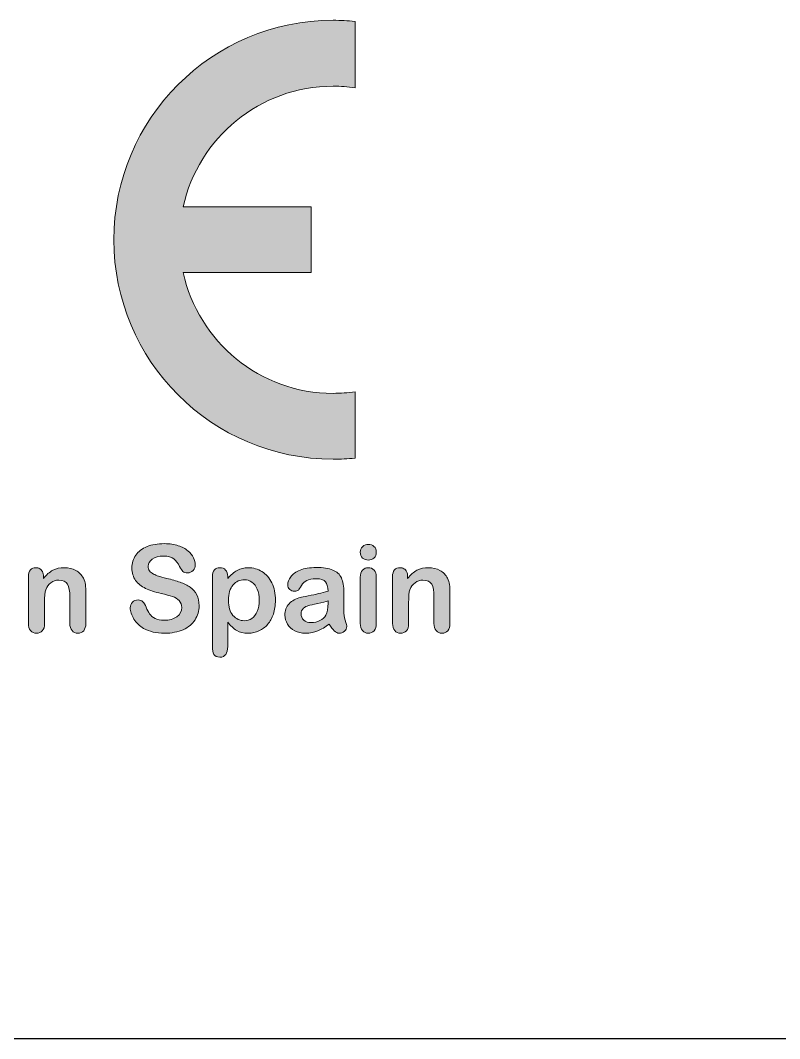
# Model space of a CAD drawing. Header units: millimetres. Extents: x -559267 to 14075, y 0 to 209897.
# Drawn here: x 915.893 to 919.246, y 77.006 to 81.5 of the extents above; entities that cross this region are included whole.
import ezdxf
from ezdxf.enums import TextEntityAlignment as Align

# ---------------------------------------------------------------- set-up
doc = ezdxf.new("R2010")
doc.units = ezdxf.units.MM
doc.layers.add('Enclosure', color=7, linetype='Continuous')
doc.layers.add('Serigraph', color=7, linetype='Continuous')
doc.layers.add('Таблицы', color=7, linetype='Continuous', lineweight=13)
doc.styles.get("Standard").update_dxf_attribs({"font": 'arial.ttf'})
doc.styles.add('Unecom', font='GOST2304A_0.ttf', dxfattribs={"height": 2.5})

# ---------------------------------------------------------------- blocks, each defined once
blk = doc.blocks.new('Dali Draiver1')
at = {"layer": 'Serigraph'}
h = blk.add_hatch(color=256, dxfattribs=at)
h.dxf.hatch_style = 2
edge = h.paths.add_edge_path()
edge.add_spline(control_points=[(0.238, 11.343), (0.331, 11.343), (0.415, 11.337), (0.5, 11.324), (0.5, 11.324), (0.5, 12.115), (0.5, 12.115), (0.414, 12.123), (0.331, 12.128), (0.238, 12.128), (-1.203, 12.128), (-2.374, 10.957), (-2.374, 9.514), (-2.374, 8.072), (-1.203, 6.901), (0.238, 6.901), (0.331, 6.901), (0.414, 6.905), (0.5, 6.914), (0.5, 6.914), (0.5, 7.704), (0.5, 7.704), (0.415, 7.692), (0.331, 7.685), (0.238, 7.685), (-0.636, 7.685), (-1.367, 8.301), (-1.547, 9.123), (-1.547, 9.123), (-0.022, 9.123), (-0.022, 9.123), (-0.022, 9.123), (-0.022, 9.907), (-0.022, 9.907), (-0.022, 9.907), (-1.547, 9.907), (-1.547, 9.907), (-1.367, 10.727), (-0.636, 11.343), (0.238, 11.343)], knot_values=[0, 0, 0, 0, 1, 1, 1, 2, 2, 2, 3, 3, 3, 4, 4, 4, 5, 5, 5, 6, 6, 6, 7, 7, 7, 8, 8, 8, 9, 9, 9, 10, 10, 10, 11, 11, 11, 12, 12, 12, 13, 13, 13, 13], degree=3, periodic=0)
h = blk.add_hatch(color=256, dxfattribs=at)
h.dxf.hatch_style = 2
edge = h.paths.add_edge_path()
edge.add_spline(control_points=[(-1.358, 5.155), (-1.358, 5.093), (-1.374, 5.037), (-1.406, 4.987), (-1.439, 4.938), (-1.486, 4.899), (-1.548, 4.87), (-1.609, 4.843), (-1.683, 4.828), (-1.768, 4.828), (-1.869, 4.828), (-1.953, 4.848), (-2.02, 4.886), (-2.066, 4.914), (-2.105, 4.951), (-2.134, 4.997), (-2.163, 5.043), (-2.178, 5.088), (-2.178, 5.132), (-2.178, 5.157), (-2.169, 5.179), (-2.152, 5.197), (-2.134, 5.215), (-2.112, 5.224), (-2.084, 5.224), (-2.062, 5.224), (-2.044, 5.217), (-2.028, 5.203), (-2.013, 5.188), (-2, 5.168), (-1.989, 5.14), (-1.976, 5.107), (-1.962, 5.08), (-1.947, 5.058), (-1.931, 5.036), (-1.91, 5.018), (-1.883, 5.003), (-1.855, 4.989), (-1.818, 4.982), (-1.773, 4.982), (-1.712, 4.982), (-1.661, 4.996), (-1.622, 5.025), (-1.584, 5.054), (-1.565, 5.09), (-1.565, 5.133), (-1.565, 5.167), (-1.575, 5.195), (-1.596, 5.216), (-1.617, 5.238), (-1.643, 5.254), (-1.676, 5.265), (-1.71, 5.277), (-1.754, 5.288), (-1.809, 5.301), (-1.884, 5.319), (-1.946, 5.339), (-1.996, 5.362), (-2.045, 5.385), (-2.085, 5.417), (-2.114, 5.457), (-2.144, 5.497), (-2.158, 5.547), (-2.158, 5.606), (-2.158, 5.663), (-2.143, 5.713), (-2.112, 5.758), (-2.081, 5.802), (-2.036, 5.836), (-1.977, 5.86), (-1.919, 5.883), (-1.85, 5.895), (-1.771, 5.895), (-1.707, 5.895), (-1.652, 5.887), (-1.606, 5.871), (-1.56, 5.856), (-1.522, 5.835), (-1.491, 5.809), (-1.461, 5.783), (-1.438, 5.755), (-1.424, 5.727), (-1.411, 5.698), (-1.403, 5.67), (-1.403, 5.643), (-1.403, 5.618), (-1.412, 5.596), (-1.43, 5.576), (-1.447, 5.556), (-1.469, 5.546), (-1.496, 5.546), (-1.519, 5.546), (-1.538, 5.552), (-1.55, 5.564), (-1.562, 5.576), (-1.576, 5.595), (-1.59, 5.622), (-1.609, 5.661), (-1.632, 5.692), (-1.658, 5.714), (-1.684, 5.735), (-1.726, 5.747), (-1.785, 5.747), (-1.838, 5.747), (-1.882, 5.734), (-1.915, 5.711), (-1.948, 5.687), (-1.965, 5.659), (-1.965, 5.626), (-1.965, 5.605), (-1.959, 5.587), (-1.948, 5.572), (-1.937, 5.557), (-1.921, 5.544), (-1.901, 5.533), (-1.882, 5.523), (-1.862, 5.514), (-1.842, 5.508), (-1.822, 5.502), (-1.788, 5.493), (-1.742, 5.481), (-1.684, 5.467), (-1.631, 5.453), (-1.584, 5.436), (-1.537, 5.42), (-1.497, 5.4), (-1.464, 5.377), (-1.431, 5.353), (-1.405, 5.323), (-1.386, 5.287), (-1.367, 5.251), (-1.358, 5.208), (-1.358, 5.155)], knot_values=[0, 0, 0, 0, 1, 1, 1, 2, 2, 2, 3, 3, 3, 4, 4, 4, 5, 5, 5, 6, 6, 6, 7, 7, 7, 8, 8, 8, 9, 9, 9, 10, 10, 10, 11, 11, 11, 12, 12, 12, 13, 13, 13, 14, 14, 14, 15, 15, 15, 16, 16, 16, 17, 17, 17, 18, 18, 18, 19, 19, 19, 20, 20, 20, 21, 21, 21, 22, 22, 22, 23, 23, 23, 24, 24, 24, 25, 25, 25, 26, 26, 26, 27, 27, 27, 28, 28, 28, 29, 29, 29, 30, 30, 30, 31, 31, 31, 32, 32, 32, 33, 33, 33, 34, 34, 34, 35, 35, 35, 36, 36, 36, 37, 37, 37, 38, 38, 38, 39, 39, 39, 40, 40, 40, 41, 41, 41, 42, 42, 42, 43, 43, 43, 44, 44, 44, 44], degree=3, periodic=0)
h = blk.add_hatch(color=256, dxfattribs=at)
h.dxf.hatch_style = 2
edge = h.paths.add_edge_path()
edge.add_spline(control_points=[(0.66, 5.699), (0.633, 5.699), (0.61, 5.707), (0.591, 5.723), (0.572, 5.74), (0.562, 5.763), (0.562, 5.793), (0.562, 5.82), (0.572, 5.843), (0.592, 5.86), (0.611, 5.878), (0.634, 5.886), (0.66, 5.886), (0.684, 5.886), (0.706, 5.878), (0.726, 5.863), (0.745, 5.846), (0.754, 5.823), (0.754, 5.793), (0.754, 5.763), (0.745, 5.74), (0.726, 5.723), (0.708, 5.707), (0.685, 5.699), (0.66, 5.699)], knot_values=[0, 0, 0, 0, 1, 1, 1, 2, 2, 2, 3, 3, 3, 4, 4, 4, 5, 5, 5, 6, 6, 6, 7, 7, 7, 8, 8, 8, 8], degree=3, periodic=0)
edge = h.paths.add_edge_path()
edge.add_spline(control_points=[(0.754, 5.5), (0.754, 5.5), (0.754, 4.945), (0.754, 4.945), (0.754, 4.907), (0.745, 4.878), (0.727, 4.858), (0.709, 4.838), (0.685, 4.828), (0.658, 4.828), (0.629, 4.828), (0.607, 4.838), (0.589, 4.859), (0.571, 4.879), (0.562, 4.908), (0.562, 4.945), (0.562, 4.945), (0.562, 5.495), (0.562, 5.495), (0.562, 5.533), (0.571, 5.561), (0.589, 5.58), (0.607, 5.6), (0.629, 5.609), (0.658, 5.609), (0.685, 5.609), (0.709, 5.6), (0.727, 5.58), (0.745, 5.561), (0.754, 5.534), (0.754, 5.5)], knot_values=[0, 0, 0, 0, 1, 1, 1, 2, 2, 2, 3, 3, 3, 4, 4, 4, 5, 5, 5, 6, 6, 6, 7, 7, 7, 8, 8, 8, 9, 9, 9, 10, 10, 10, 10], degree=3, periodic=0)
h = blk.add_hatch(color=256, dxfattribs=at)
h.dxf.hatch_style = 2
edge = h.paths.add_edge_path()
edge.add_spline(control_points=[(-3.211, 5.503), (-3.211, 5.503), (-3.211, 5.48), (-3.211, 5.48), (-3.178, 5.524), (-3.14, 5.557), (-3.1, 5.578), (-3.06, 5.599), (-3.014, 5.609), (-2.962, 5.609), (-2.912, 5.609), (-2.866, 5.598), (-2.826, 5.576), (-2.786, 5.554), (-2.757, 5.523), (-2.737, 5.483), (-2.724, 5.459), (-2.716, 5.434), (-2.712, 5.407), (-2.709, 5.38), (-2.707, 5.345), (-2.707, 5.302), (-2.707, 5.302), (-2.707, 4.945), (-2.707, 4.945), (-2.707, 4.907), (-2.716, 4.878), (-2.733, 4.858), (-2.751, 4.838), (-2.774, 4.828), (-2.802, 4.828), (-2.83, 4.828), (-2.854, 4.838), (-2.871, 4.859), (-2.889, 4.879), (-2.898, 4.908), (-2.898, 4.945), (-2.898, 4.945), (-2.898, 5.265), (-2.898, 5.265), (-2.898, 5.329), (-2.907, 5.377), (-2.925, 5.411), (-2.942, 5.444), (-2.977, 5.461), (-3.03, 5.461), (-3.064, 5.461), (-3.095, 5.451), (-3.123, 5.43), (-3.151, 5.41), (-3.172, 5.382), (-3.185, 5.346), (-3.194, 5.318), (-3.199, 5.264), (-3.199, 5.186), (-3.199, 5.186), (-3.199, 4.945), (-3.199, 4.945), (-3.199, 4.906), (-3.208, 4.877), (-3.226, 4.858), (-3.244, 4.838), (-3.268, 4.828), (-3.296, 4.828), (-3.324, 4.828), (-3.347, 4.838), (-3.365, 4.859), (-3.383, 4.879), (-3.391, 4.908), (-3.391, 4.945), (-3.391, 4.945), (-3.391, 5.5), (-3.391, 5.5), (-3.391, 5.537), (-3.383, 5.564), (-3.367, 5.582), (-3.351, 5.6), (-3.329, 5.609), (-3.302, 5.609), (-3.285, 5.609), (-3.27, 5.605), (-3.256, 5.597), (-3.243, 5.589), (-3.232, 5.577), (-3.223, 5.562), (-3.215, 5.545), (-3.211, 5.526), (-3.211, 5.503)], knot_values=[0, 0, 0, 0, 1, 1, 1, 2, 2, 2, 3, 3, 3, 4, 4, 4, 5, 5, 5, 6, 6, 6, 7, 7, 7, 8, 8, 8, 9, 9, 9, 10, 10, 10, 11, 11, 11, 12, 12, 12, 13, 13, 13, 14, 14, 14, 15, 15, 15, 16, 16, 16, 17, 17, 17, 18, 18, 18, 19, 19, 19, 20, 20, 20, 21, 21, 21, 22, 22, 22, 23, 23, 23, 24, 24, 24, 25, 25, 25, 26, 26, 26, 27, 27, 27, 28, 28, 28, 29, 29, 29, 29], degree=3, periodic=0)
h = blk.add_hatch(color=256, dxfattribs=at)
h.dxf.hatch_style = 2
edge = h.paths.add_edge_path()
edge.add_spline(control_points=[(-1.017, 5.502), (-1.017, 5.502), (-1.017, 5.478), (-1.017, 5.478), (-0.981, 5.523), (-0.943, 5.556), (-0.904, 5.577), (-0.866, 5.597), (-0.821, 5.608), (-0.772, 5.608), (-0.713, 5.608), (-0.658, 5.593), (-0.609, 5.562), (-0.559, 5.532), (-0.52, 5.487), (-0.491, 5.429), (-0.462, 5.37), (-0.448, 5.3), (-0.448, 5.22), (-0.448, 5.161), (-0.456, 5.107), (-0.473, 5.057), (-0.489, 5.008), (-0.512, 4.967), (-0.541, 4.933), (-0.57, 4.899), (-0.605, 4.874), (-0.644, 4.856), (-0.684, 4.837), (-0.727, 4.828), (-0.772, 4.828), (-0.827, 4.828), (-0.873, 4.839), (-0.91, 4.861), (-0.948, 4.884), (-0.983, 4.916), (-1.017, 4.959), (-1.017, 4.959), (-1.017, 4.67), (-1.017, 4.67), (-1.017, 4.586), (-1.048, 4.543), (-1.109, 4.543), (-1.145, 4.543), (-1.169, 4.555), (-1.181, 4.576), (-1.192, 4.598), (-1.198, 4.63), (-1.198, 4.672), (-1.198, 4.672), (-1.198, 5.5), (-1.198, 5.5), (-1.198, 5.537), (-1.19, 5.564), (-1.175, 5.582), (-1.159, 5.6), (-1.137, 5.609), (-1.109, 5.609), (-1.082, 5.609), (-1.06, 5.6), (-1.043, 5.581), (-1.025, 5.563), (-1.017, 5.536), (-1.017, 5.502)], knot_values=[0, 0, 0, 0, 1, 1, 1, 2, 2, 2, 3, 3, 3, 4, 4, 4, 5, 5, 5, 6, 6, 6, 7, 7, 7, 8, 8, 8, 9, 9, 9, 10, 10, 10, 11, 11, 11, 12, 12, 12, 13, 13, 13, 14, 14, 14, 15, 15, 15, 16, 16, 16, 17, 17, 17, 18, 18, 18, 19, 19, 19, 20, 20, 20, 21, 21, 21, 21], degree=3, periodic=0)
edge = h.paths.add_edge_path()
edge.add_spline(control_points=[(-0.641, 5.222), (-0.641, 5.273), (-0.648, 5.317), (-0.664, 5.353), (-0.679, 5.389), (-0.701, 5.417), (-0.728, 5.436), (-0.756, 5.456), (-0.786, 5.466), (-0.819, 5.466), (-0.872, 5.466), (-0.917, 5.445), (-0.953, 5.403), (-0.99, 5.361), (-1.008, 5.3), (-1.008, 5.219), (-1.008, 5.142), (-0.99, 5.083), (-0.954, 5.041), (-0.918, 4.998), (-0.873, 4.977), (-0.819, 4.977), (-0.787, 4.977), (-0.758, 4.986), (-0.73, 5.004), (-0.703, 5.023), (-0.682, 5.051), (-0.665, 5.088), (-0.649, 5.125), (-0.641, 5.17), (-0.641, 5.222)], knot_values=[0, 0, 0, 0, 1, 1, 1, 2, 2, 2, 3, 3, 3, 4, 4, 4, 5, 5, 5, 6, 6, 6, 7, 7, 7, 8, 8, 8, 9, 9, 9, 10, 10, 10, 10], degree=3, periodic=0)
h = blk.add_hatch(color=256, dxfattribs=at)
h.dxf.hatch_style = 2
edge = h.paths.add_edge_path()
edge.add_spline(control_points=[(0.191, 4.937), (0.145, 4.901), (0.1, 4.874), (0.057, 4.856), (0.013, 4.837), (-0.035, 4.828), (-0.089, 4.828), (-0.139, 4.828), (-0.182, 4.838), (-0.219, 4.858), (-0.256, 4.877), (-0.285, 4.904), (-0.305, 4.937), (-0.325, 4.97), (-0.336, 5.006), (-0.336, 5.045), (-0.336, 5.097), (-0.319, 5.142), (-0.286, 5.179), (-0.252, 5.216), (-0.206, 5.241), (-0.148, 5.254), (-0.136, 5.257), (-0.106, 5.263), (-0.058, 5.273), (-0.009, 5.283), (0.032, 5.292), (0.066, 5.3), (0.101, 5.308), (0.138, 5.318), (0.179, 5.33), (0.176, 5.381), (0.166, 5.418), (0.148, 5.442), (0.13, 5.465), (0.093, 5.477), (0.036, 5.477), (-0.013, 5.477), (-0.049, 5.47), (-0.074, 5.456), (-0.099, 5.443), (-0.12, 5.423), (-0.138, 5.395), (-0.155, 5.368), (-0.168, 5.35), (-0.175, 5.342), (-0.182, 5.333), (-0.198, 5.329), (-0.222, 5.329), (-0.243, 5.329), (-0.262, 5.336), (-0.277, 5.349), (-0.293, 5.363), (-0.301, 5.381), (-0.301, 5.402), (-0.301, 5.436), (-0.289, 5.469), (-0.265, 5.501), (-0.241, 5.533), (-0.204, 5.559), (-0.153, 5.58), (-0.103, 5.6), (-0.04, 5.611), (0.036, 5.611), (0.12, 5.611), (0.187, 5.601), (0.235, 5.581), (0.283, 5.561), (0.318, 5.529), (0.338, 5.486), (0.357, 5.443), (0.367, 5.386), (0.367, 5.315), (0.367, 5.269), (0.367, 5.231), (0.367, 5.2), (0.367, 5.168), (0.366, 5.133), (0.366, 5.095), (0.366, 5.059), (0.372, 5.021), (0.384, 4.982), (0.396, 4.943), (0.402, 4.918), (0.402, 4.907), (0.402, 4.887), (0.393, 4.869), (0.374, 4.853), (0.355, 4.836), (0.334, 4.828), (0.311, 4.828), (0.291, 4.828), (0.272, 4.838), (0.253, 4.856), (0.233, 4.875), (0.213, 4.901), (0.191, 4.937)], knot_values=[0, 0, 0, 0, 1, 1, 1, 2, 2, 2, 3, 3, 3, 4, 4, 4, 5, 5, 5, 6, 6, 6, 7, 7, 7, 8, 8, 8, 9, 9, 9, 10, 10, 10, 11, 11, 11, 12, 12, 12, 13, 13, 13, 14, 14, 14, 15, 15, 15, 16, 16, 16, 17, 17, 17, 18, 18, 18, 19, 19, 19, 20, 20, 20, 21, 21, 21, 22, 22, 22, 23, 23, 23, 24, 24, 24, 25, 25, 25, 26, 26, 26, 27, 27, 27, 28, 28, 28, 29, 29, 29, 30, 30, 30, 31, 31, 31, 32, 32, 32, 32], degree=3, periodic=0)
edge = h.paths.add_edge_path()
edge.add_spline(control_points=[(0.179, 5.215), (0.15, 5.204), (0.11, 5.193), (0.056, 5.182), (0.002, 5.17), (-0.035, 5.162), (-0.056, 5.157), (-0.076, 5.151), (-0.096, 5.141), (-0.114, 5.125), (-0.133, 5.109), (-0.143, 5.087), (-0.143, 5.059), (-0.143, 5.03), (-0.132, 5.005), (-0.11, 4.985), (-0.088, 4.964), (-0.059, 4.954), (-0.023, 4.954), (0.015, 4.954), (0.05, 4.963), (0.082, 4.979), (0.114, 4.996), (0.138, 5.018), (0.153, 5.044), (0.17, 5.073), (0.179, 5.121), (0.179, 5.187), (0.179, 5.187), (0.179, 5.215), (0.179, 5.215)], knot_values=[0, 0, 0, 0, 1, 1, 1, 2, 2, 2, 3, 3, 3, 4, 4, 4, 5, 5, 5, 6, 6, 6, 7, 7, 7, 8, 8, 8, 9, 9, 9, 10, 10, 10, 10], degree=3, periodic=0)
h = blk.add_hatch(color=256, dxfattribs=at)
h.dxf.hatch_style = 2
edge = h.paths.add_edge_path()
edge.add_spline(control_points=[(1.127, 5.503), (1.127, 5.503), (1.127, 5.48), (1.127, 5.48), (1.161, 5.524), (1.198, 5.557), (1.238, 5.578), (1.278, 5.599), (1.324, 5.609), (1.376, 5.609), (1.427, 5.609), (1.472, 5.598), (1.512, 5.576), (1.552, 5.554), (1.582, 5.523), (1.602, 5.483), (1.614, 5.459), (1.622, 5.434), (1.626, 5.407), (1.63, 5.38), (1.631, 5.345), (1.631, 5.302), (1.631, 5.302), (1.631, 4.945), (1.631, 4.945), (1.631, 4.907), (1.623, 4.878), (1.605, 4.858), (1.588, 4.838), (1.565, 4.828), (1.537, 4.828), (1.508, 4.828), (1.485, 4.838), (1.467, 4.859), (1.449, 4.879), (1.44, 4.908), (1.44, 4.945), (1.44, 4.945), (1.44, 5.265), (1.44, 5.265), (1.44, 5.329), (1.432, 5.377), (1.414, 5.411), (1.396, 5.444), (1.361, 5.461), (1.309, 5.461), (1.275, 5.461), (1.243, 5.451), (1.215, 5.43), (1.187, 5.41), (1.166, 5.382), (1.153, 5.346), (1.144, 5.318), (1.139, 5.264), (1.139, 5.186), (1.139, 5.186), (1.139, 4.945), (1.139, 4.945), (1.139, 4.906), (1.13, 4.877), (1.112, 4.858), (1.094, 4.838), (1.071, 4.828), (1.042, 4.828), (1.014, 4.828), (0.992, 4.838), (0.974, 4.859), (0.956, 4.879), (0.947, 4.908), (0.947, 4.945), (0.947, 4.945), (0.947, 5.5), (0.947, 5.5), (0.947, 5.537), (0.955, 5.564), (0.971, 5.582), (0.987, 5.6), (1.009, 5.609), (1.037, 5.609), (1.053, 5.609), (1.069, 5.605), (1.082, 5.597), (1.096, 5.589), (1.107, 5.577), (1.115, 5.562), (1.123, 5.545), (1.127, 5.526), (1.127, 5.503)], knot_values=[0, 0, 0, 0, 1, 1, 1, 2, 2, 2, 3, 3, 3, 4, 4, 4, 5, 5, 5, 6, 6, 6, 7, 7, 7, 8, 8, 8, 9, 9, 9, 10, 10, 10, 11, 11, 11, 12, 12, 12, 13, 13, 13, 14, 14, 14, 15, 15, 15, 16, 16, 16, 17, 17, 17, 18, 18, 18, 19, 19, 19, 20, 20, 20, 21, 21, 21, 22, 22, 22, 23, 23, 23, 24, 24, 24, 25, 25, 25, 26, 26, 26, 27, 27, 27, 28, 28, 28, 29, 29, 29, 29], degree=3, periodic=0)
at = {"layer": 'Enclosure'}
blk.add_line((-72.3, 0), (72.3, 0), dxfattribs=at)
at = {"layer": 'Serigraph', "lineweight": 0}
for points, knots in [([(0.5, 12.115), (0.414, 12.123), (0.331, 12.128), (0.238, 12.128), (-1.203, 12.128), (-2.374, 10.957), (-2.374, 9.514), (-2.374, 8.072), (-1.203, 6.901), (0.238, 6.901), (0.331, 6.901), (0.414, 6.905), (0.5, 6.914)], [2, 2, 2, 2, 3, 3, 3, 4, 4, 4, 5, 5, 5, 6, 6, 6, 6]), ([(0.5, 7.704), (0.415, 7.692), (0.331, 7.685), (0.238, 7.685), (-0.636, 7.685), (-1.367, 8.301), (-1.547, 9.123)], [7, 7, 7, 7, 8, 8, 8, 9, 9, 9, 9]), ([(-1.977, 5.86), (-1.919, 5.883), (-1.85, 5.895), (-1.771, 5.895), (-1.707, 5.895), (-1.652, 5.887), (-1.606, 5.871)], [23, 23, 23, 23, 24, 24, 24, 25, 25, 25, 25]), ([(0.591, 5.723), (0.572, 5.74), (0.562, 5.763), (0.562, 5.793), (0.562, 5.82), (0.572, 5.843), (0.592, 5.86)], [1, 1, 1, 1, 2, 2, 2, 3, 3, 3, 3]), ([(0.592, 5.86), (0.611, 5.878), (0.634, 5.886), (0.66, 5.886), (0.684, 5.886), (0.706, 5.878), (0.726, 5.863)], [3, 3, 3, 3, 4, 4, 4, 5, 5, 5, 5]), ([(0.726, 5.863), (0.745, 5.846), (0.754, 5.823), (0.754, 5.793), (0.754, 5.763), (0.745, 5.74), (0.726, 5.723)], [5, 5, 5, 5, 6, 6, 6, 7, 7, 7, 7]), ([(-2.114, 5.457), (-2.144, 5.497), (-2.158, 5.547), (-2.158, 5.606), (-2.158, 5.663), (-2.143, 5.713), (-2.112, 5.758)], [20, 20, 20, 20, 21, 21, 21, 22, 22, 22, 22]), ([(-1.915, 5.711), (-1.948, 5.687), (-1.965, 5.659), (-1.965, 5.626), (-1.965, 5.605), (-1.959, 5.587), (-1.948, 5.572)], [35, 35, 35, 35, 36, 36, 36, 37, 37, 37, 37]), ([(-1.658, 5.714), (-1.684, 5.735), (-1.726, 5.747), (-1.785, 5.747), (-1.838, 5.747), (-1.882, 5.734), (-1.915, 5.711)], [33, 33, 33, 33, 34, 34, 34, 35, 35, 35, 35]), ([(-1.424, 5.727), (-1.411, 5.698), (-1.403, 5.67), (-1.403, 5.643), (-1.403, 5.618), (-1.412, 5.596), (-1.43, 5.576)], [27, 27, 27, 27, 28, 28, 28, 29, 29, 29, 29]), ([(-3.367, 5.582), (-3.351, 5.6), (-3.329, 5.609), (-3.302, 5.609), (-3.285, 5.609), (-3.27, 5.605), (-3.256, 5.597)], [25, 25, 25, 25, 26, 26, 26, 27, 27, 27, 27]), ([(-3.1, 5.578), (-3.06, 5.599), (-3.014, 5.609), (-2.962, 5.609), (-2.912, 5.609), (-2.866, 5.598), (-2.826, 5.576)], [2, 2, 2, 2, 3, 3, 3, 4, 4, 4, 4]), ([(-1.198, 5.5), (-1.198, 5.537), (-1.19, 5.564), (-1.175, 5.582), (-1.159, 5.6), (-1.137, 5.609), (-1.109, 5.609), (-1.082, 5.609), (-1.06, 5.6), (-1.043, 5.581)], [17, 17, 17, 17, 18, 18, 18, 19, 19, 19, 20, 20, 20, 20]), ([(-0.904, 5.577), (-0.866, 5.597), (-0.821, 5.608), (-0.772, 5.608), (-0.713, 5.608), (-0.658, 5.593), (-0.609, 5.562)], [2, 2, 2, 2, 3, 3, 3, 4, 4, 4, 4]), ([(-0.153, 5.58), (-0.103, 5.6), (-0.04, 5.611), (0.036, 5.611), (0.12, 5.611), (0.187, 5.601), (0.235, 5.581)], [20, 20, 20, 20, 21, 21, 21, 22, 22, 22, 22]), ([(0.589, 5.58), (0.607, 5.6), (0.629, 5.609), (0.658, 5.609), (0.685, 5.609), (0.709, 5.6), (0.727, 5.58)], [7, 7, 7, 7, 8, 8, 8, 9, 9, 9, 9]), ([(0.971, 5.582), (0.987, 5.6), (1.009, 5.609), (1.037, 5.609), (1.053, 5.609), (1.069, 5.605), (1.082, 5.597)], [25, 25, 25, 25, 26, 26, 26, 27, 27, 27, 27]), ([(1.238, 5.578), (1.278, 5.599), (1.324, 5.609), (1.376, 5.609), (1.427, 5.609), (1.472, 5.598), (1.512, 5.576)], [2, 2, 2, 2, 3, 3, 3, 4, 4, 4, 4]), ([(-2.925, 5.411), (-2.942, 5.444), (-2.977, 5.461), (-3.03, 5.461), (-3.064, 5.461), (-3.095, 5.451), (-3.123, 5.43)], [14, 14, 14, 14, 15, 15, 15, 16, 16, 16, 16]), ([(-1.43, 5.576), (-1.447, 5.556), (-1.469, 5.546), (-1.496, 5.546), (-1.519, 5.546), (-1.538, 5.552), (-1.55, 5.564)], [29, 29, 29, 29, 30, 30, 30, 31, 31, 31, 31]), ([(-0.728, 5.436), (-0.756, 5.456), (-0.786, 5.466), (-0.819, 5.466), (-0.872, 5.466), (-0.917, 5.445), (-0.953, 5.403)], [2, 2, 2, 2, 3, 3, 3, 4, 4, 4, 4]), ([(-0.277, 5.349), (-0.293, 5.363), (-0.301, 5.381), (-0.301, 5.402), (-0.301, 5.436), (-0.289, 5.469), (-0.265, 5.501)], [17, 17, 17, 17, 18, 18, 18, 19, 19, 19, 19]), ([(0.148, 5.442), (0.13, 5.465), (0.093, 5.477), (0.036, 5.477), (-0.013, 5.477), (-0.049, 5.47), (-0.074, 5.456)], [11, 11, 11, 11, 12, 12, 12, 13, 13, 13, 13]), ([(0.338, 5.486), (0.357, 5.443), (0.367, 5.386), (0.367, 5.315), (0.367, 5.269), (0.367, 5.231), (0.367, 5.2)], [23, 23, 23, 23, 24, 24, 24, 25, 25, 25, 25]), ([(1.414, 5.411), (1.396, 5.444), (1.361, 5.461), (1.309, 5.461), (1.275, 5.461), (1.243, 5.451), (1.215, 5.43)], [14, 14, 14, 14, 15, 15, 15, 16, 16, 16, 16]), ([(-0.953, 5.403), (-0.99, 5.361), (-1.008, 5.3), (-1.008, 5.219), (-1.008, 5.142), (-0.99, 5.083), (-0.954, 5.041)], [4, 4, 4, 4, 5, 5, 5, 6, 6, 6, 6]), ([(-0.491, 5.429), (-0.462, 5.37), (-0.448, 5.3), (-0.448, 5.22), (-0.448, 5.161), (-0.456, 5.107), (-0.473, 5.057)], [5, 5, 5, 5, 6, 6, 6, 7, 7, 7, 7]), ([(-0.175, 5.342), (-0.182, 5.333), (-0.198, 5.329), (-0.222, 5.329), (-0.243, 5.329), (-0.262, 5.336), (-0.277, 5.349)], [15, 15, 15, 15, 16, 16, 16, 17, 17, 17, 17]), ([(-2.152, 5.197), (-2.134, 5.215), (-2.112, 5.224), (-2.084, 5.224), (-2.062, 5.224), (-2.044, 5.217), (-2.028, 5.203)], [7, 7, 7, 7, 8, 8, 8, 9, 9, 9, 9]), ([(-1.622, 5.025), (-1.584, 5.054), (-1.565, 5.09), (-1.565, 5.133), (-1.565, 5.167), (-1.575, 5.195), (-1.596, 5.216)], [14, 14, 14, 14, 15, 15, 15, 16, 16, 16, 16]), ([(-2.02, 4.886), (-2.066, 4.914), (-2.105, 4.951), (-2.134, 4.997), (-2.163, 5.043), (-2.178, 5.088), (-2.178, 5.132), (-2.178, 5.157), (-2.169, 5.179), (-2.152, 5.197)], [4, 4, 4, 4, 5, 5, 5, 6, 6, 6, 7, 7, 7, 7]), ([(-0.305, 4.937), (-0.325, 4.97), (-0.336, 5.006), (-0.336, 5.045), (-0.336, 5.097), (-0.319, 5.142), (-0.286, 5.179)], [4, 4, 4, 4, 5, 5, 5, 6, 6, 6, 6]), ([(-0.114, 5.125), (-0.133, 5.109), (-0.143, 5.087), (-0.143, 5.059), (-0.143, 5.03), (-0.132, 5.005), (-0.11, 4.985)], [3, 3, 3, 3, 4, 4, 4, 5, 5, 5, 5]), ([(-1.883, 5.003), (-1.855, 4.989), (-1.818, 4.982), (-1.773, 4.982), (-1.712, 4.982), (-1.661, 4.996), (-1.622, 5.025)], [12, 12, 12, 12, 13, 13, 13, 14, 14, 14, 14]), ([(-0.954, 5.041), (-0.918, 4.998), (-0.873, 4.977), (-0.819, 4.977), (-0.787, 4.977), (-0.758, 4.986), (-0.73, 5.004)], [6, 6, 6, 6, 7, 7, 7, 8, 8, 8, 8]), ([(-0.11, 4.985), (-0.088, 4.964), (-0.059, 4.954), (-0.023, 4.954), (0.015, 4.954), (0.05, 4.963), (0.082, 4.979)], [5, 5, 5, 5, 6, 6, 6, 7, 7, 7, 7]), ([(0.384, 4.982), (0.396, 4.943), (0.402, 4.918), (0.402, 4.907), (0.402, 4.887), (0.393, 4.869), (0.374, 4.853)], [27, 27, 27, 27, 28, 28, 28, 29, 29, 29, 29]), ([(-3.226, 4.858), (-3.244, 4.838), (-3.268, 4.828), (-3.296, 4.828), (-3.324, 4.828), (-3.347, 4.838), (-3.365, 4.859)], [20, 20, 20, 20, 21, 21, 21, 22, 22, 22, 22]), ([(-2.733, 4.858), (-2.751, 4.838), (-2.774, 4.828), (-2.802, 4.828), (-2.83, 4.828), (-2.854, 4.838), (-2.871, 4.859)], [9, 9, 9, 9, 10, 10, 10, 11, 11, 11, 11]), ([(-1.548, 4.87), (-1.609, 4.843), (-1.683, 4.828), (-1.768, 4.828), (-1.869, 4.828), (-1.953, 4.848), (-2.02, 4.886)], [2, 2, 2, 2, 3, 3, 3, 4, 4, 4, 4]), ([(-0.644, 4.856), (-0.684, 4.837), (-0.727, 4.828), (-0.772, 4.828), (-0.827, 4.828), (-0.873, 4.839), (-0.91, 4.861)], [9, 9, 9, 9, 10, 10, 10, 11, 11, 11, 11]), ([(0.057, 4.856), (0.013, 4.837), (-0.035, 4.828), (-0.089, 4.828), (-0.139, 4.828), (-0.182, 4.838), (-0.219, 4.858)], [1, 1, 1, 1, 2, 2, 2, 3, 3, 3, 3]), ([(0.374, 4.853), (0.355, 4.836), (0.334, 4.828), (0.311, 4.828), (0.291, 4.828), (0.272, 4.838), (0.253, 4.856)], [29, 29, 29, 29, 30, 30, 30, 31, 31, 31, 31]), ([(0.727, 4.858), (0.709, 4.838), (0.685, 4.828), (0.658, 4.828), (0.629, 4.828), (0.607, 4.838), (0.589, 4.859)], [2, 2, 2, 2, 3, 3, 3, 4, 4, 4, 4]), ([(1.112, 4.858), (1.094, 4.838), (1.071, 4.828), (1.042, 4.828), (1.014, 4.828), (0.992, 4.838), (0.974, 4.859)], [20, 20, 20, 20, 21, 21, 21, 22, 22, 22, 22]), ([(1.605, 4.858), (1.588, 4.838), (1.565, 4.828), (1.537, 4.828), (1.508, 4.828), (1.485, 4.838), (1.467, 4.859)], [9, 9, 9, 9, 10, 10, 10, 11, 11, 11, 11]), ([(-1.017, 4.67), (-1.017, 4.586), (-1.048, 4.543), (-1.109, 4.543), (-1.145, 4.543), (-1.169, 4.555), (-1.181, 4.576)], [13, 13, 13, 13, 14, 14, 14, 15, 15, 15, 15])]:
    blk.add_open_spline(points, degree=3, knots=knots, dxfattribs=at)
for points in [[(0.5, 11.324), (0.5, 11.324), (0.5, 12.115), (0.5, 12.115)], [(-1.547, 9.907), (-1.367, 10.727), (-0.636, 11.343), (0.238, 11.343)], [(0.238, 11.343), (0.331, 11.343), (0.415, 11.337), (0.5, 11.324)], [(-0.022, 9.907), (-0.022, 9.907), (-1.547, 9.907), (-1.547, 9.907)], [(-0.022, 9.123), (-0.022, 9.123), (-0.022, 9.907), (-0.022, 9.907)], [(-1.547, 9.123), (-1.547, 9.123), (-0.022, 9.123), (-0.022, 9.123)], [(0.5, 6.914), (0.5, 6.914), (0.5, 7.704), (0.5, 7.704)], [(-2.112, 5.758), (-2.081, 5.802), (-2.036, 5.836), (-1.977, 5.86)], [(-1.606, 5.871), (-1.56, 5.856), (-1.522, 5.835), (-1.491, 5.809)], [(-1.59, 5.622), (-1.609, 5.661), (-1.632, 5.692), (-1.658, 5.714)], [(-1.491, 5.809), (-1.461, 5.783), (-1.438, 5.755), (-1.424, 5.727)], [(0.66, 5.699), (0.633, 5.699), (0.61, 5.707), (0.591, 5.723)], [(0.726, 5.723), (0.708, 5.707), (0.685, 5.699), (0.66, 5.699)], [(-3.391, 5.5), (-3.391, 5.537), (-3.383, 5.564), (-3.367, 5.582)], [(-3.256, 5.597), (-3.243, 5.589), (-3.232, 5.577), (-3.223, 5.562)], [(-1.55, 5.564), (-1.562, 5.576), (-1.576, 5.595), (-1.59, 5.622)], [(-1.043, 5.581), (-1.025, 5.563), (-1.017, 5.536), (-1.017, 5.502)], [(-0.265, 5.501), (-0.241, 5.533), (-0.204, 5.559), (-0.153, 5.58)], [(0.235, 5.581), (0.283, 5.561), (0.318, 5.529), (0.338, 5.486)], [(0.562, 5.495), (0.562, 5.533), (0.571, 5.561), (0.589, 5.58)], [(0.727, 5.58), (0.745, 5.561), (0.754, 5.534), (0.754, 5.5)], [(0.947, 5.5), (0.947, 5.537), (0.955, 5.564), (0.971, 5.582)], [(1.082, 5.597), (1.096, 5.589), (1.107, 5.577), (1.115, 5.562)], [(-3.391, 4.945), (-3.391, 4.945), (-3.391, 5.5), (-3.391, 5.5)], [(-3.223, 5.562), (-3.215, 5.545), (-3.211, 5.526), (-3.211, 5.503)], [(-3.211, 5.48), (-3.178, 5.524), (-3.14, 5.557), (-3.1, 5.578)], [(-3.211, 5.503), (-3.211, 5.503), (-3.211, 5.48), (-3.211, 5.48)], [(-2.826, 5.576), (-2.786, 5.554), (-2.757, 5.523), (-2.737, 5.483)], [(-2.737, 5.483), (-2.724, 5.459), (-2.716, 5.434), (-2.712, 5.407)], [(-1.948, 5.572), (-1.937, 5.557), (-1.921, 5.544), (-1.901, 5.533)], [(-1.901, 5.533), (-1.882, 5.523), (-1.862, 5.514), (-1.842, 5.508)], [(-1.842, 5.508), (-1.822, 5.502), (-1.788, 5.493), (-1.742, 5.481)], [(-1.742, 5.481), (-1.684, 5.467), (-1.631, 5.453), (-1.584, 5.436)], [(-1.198, 4.672), (-1.198, 4.672), (-1.198, 5.5), (-1.198, 5.5)], [(-1.017, 5.478), (-0.981, 5.523), (-0.943, 5.556), (-0.904, 5.577)], [(-1.017, 5.502), (-1.017, 5.502), (-1.017, 5.478), (-1.017, 5.478)], [(-0.609, 5.562), (-0.559, 5.532), (-0.52, 5.487), (-0.491, 5.429)], [(0.562, 4.945), (0.562, 4.945), (0.562, 5.495), (0.562, 5.495)], [(0.754, 5.5), (0.754, 5.5), (0.754, 4.945), (0.754, 4.945)], [(0.947, 4.945), (0.947, 4.945), (0.947, 5.5), (0.947, 5.5)], [(1.115, 5.562), (1.123, 5.545), (1.127, 5.526), (1.127, 5.503)], [(1.127, 5.48), (1.161, 5.524), (1.198, 5.557), (1.238, 5.578)], [(1.127, 5.503), (1.127, 5.503), (1.127, 5.48), (1.127, 5.48)], [(1.512, 5.576), (1.552, 5.554), (1.582, 5.523), (1.602, 5.483)], [(1.602, 5.483), (1.614, 5.459), (1.622, 5.434), (1.626, 5.407)], [(-3.185, 5.346), (-3.194, 5.318), (-3.199, 5.264), (-3.199, 5.186)], [(-3.123, 5.43), (-3.151, 5.41), (-3.172, 5.382), (-3.185, 5.346)], [(-2.898, 5.265), (-2.898, 5.329), (-2.907, 5.377), (-2.925, 5.411)], [(-2.712, 5.407), (-2.709, 5.38), (-2.707, 5.345), (-2.707, 5.302)], [(-1.996, 5.362), (-2.045, 5.385), (-2.085, 5.417), (-2.114, 5.457)], [(-1.809, 5.301), (-1.884, 5.319), (-1.946, 5.339), (-1.996, 5.362)], [(-1.584, 5.436), (-1.537, 5.42), (-1.497, 5.4), (-1.464, 5.377)], [(-1.464, 5.377), (-1.431, 5.353), (-1.405, 5.323), (-1.386, 5.287)], [(-0.664, 5.353), (-0.679, 5.389), (-0.701, 5.417), (-0.728, 5.436)], [(-0.641, 5.222), (-0.641, 5.273), (-0.648, 5.317), (-0.664, 5.353)], [(-0.138, 5.395), (-0.155, 5.368), (-0.168, 5.35), (-0.175, 5.342)], [(-0.074, 5.456), (-0.099, 5.443), (-0.12, 5.423), (-0.138, 5.395)], [(0.179, 5.33), (0.176, 5.381), (0.166, 5.418), (0.148, 5.442)], [(1.153, 5.346), (1.144, 5.318), (1.139, 5.264), (1.139, 5.186)], [(1.215, 5.43), (1.187, 5.41), (1.166, 5.382), (1.153, 5.346)], [(1.44, 5.265), (1.44, 5.329), (1.432, 5.377), (1.414, 5.411)], [(1.626, 5.407), (1.63, 5.38), (1.631, 5.345), (1.631, 5.302)], [(-2.898, 4.945), (-2.898, 4.945), (-2.898, 5.265), (-2.898, 5.265)], [(-2.707, 5.302), (-2.707, 5.302), (-2.707, 4.945), (-2.707, 4.945)], [(-1.676, 5.265), (-1.71, 5.277), (-1.754, 5.288), (-1.809, 5.301)], [(-1.596, 5.216), (-1.617, 5.238), (-1.643, 5.254), (-1.676, 5.265)], [(-1.386, 5.287), (-1.367, 5.251), (-1.358, 5.208), (-1.358, 5.155)], [(-0.665, 5.088), (-0.649, 5.125), (-0.641, 5.17), (-0.641, 5.222)], [(-0.286, 5.179), (-0.252, 5.216), (-0.206, 5.241), (-0.148, 5.254)], [(-0.148, 5.254), (-0.136, 5.257), (-0.106, 5.263), (-0.058, 5.273)], [(-0.058, 5.273), (-0.009, 5.283), (0.032, 5.292), (0.066, 5.3)], [(0.066, 5.3), (0.101, 5.308), (0.138, 5.318), (0.179, 5.33)], [(1.44, 4.945), (1.44, 4.945), (1.44, 5.265), (1.44, 5.265)], [(1.631, 5.302), (1.631, 5.302), (1.631, 4.945), (1.631, 4.945)], [(-3.199, 5.186), (-3.199, 5.186), (-3.199, 4.945), (-3.199, 4.945)], [(-2.028, 5.203), (-2.013, 5.188), (-2, 5.168), (-1.989, 5.14)], [(-1.989, 5.14), (-1.976, 5.107), (-1.962, 5.08), (-1.947, 5.058)], [(-1.358, 5.155), (-1.358, 5.093), (-1.374, 5.037), (-1.406, 4.987)], [(-0.056, 5.157), (-0.076, 5.151), (-0.096, 5.141), (-0.114, 5.125)], [(0.056, 5.182), (0.002, 5.17), (-0.035, 5.162), (-0.056, 5.157)], [(0.179, 5.215), (0.15, 5.204), (0.11, 5.193), (0.056, 5.182)], [(0.153, 5.044), (0.17, 5.073), (0.179, 5.121), (0.179, 5.187)], [(0.179, 5.187), (0.179, 5.187), (0.179, 5.215), (0.179, 5.215)], [(0.367, 5.2), (0.367, 5.168), (0.366, 5.133), (0.366, 5.095)], [(0.366, 5.095), (0.366, 5.059), (0.372, 5.021), (0.384, 4.982)], [(1.139, 5.186), (1.139, 5.186), (1.139, 4.945), (1.139, 4.945)], [(-1.947, 5.058), (-1.931, 5.036), (-1.91, 5.018), (-1.883, 5.003)], [(-1.406, 4.987), (-1.439, 4.938), (-1.486, 4.899), (-1.548, 4.87)], [(-0.73, 5.004), (-0.703, 5.023), (-0.682, 5.051), (-0.665, 5.088)], [(-0.473, 5.057), (-0.489, 5.008), (-0.512, 4.967), (-0.541, 4.933)], [(0.082, 4.979), (0.114, 4.996), (0.138, 5.018), (0.153, 5.044)], [(-3.365, 4.859), (-3.383, 4.879), (-3.391, 4.908), (-3.391, 4.945)], [(-3.199, 4.945), (-3.199, 4.906), (-3.208, 4.877), (-3.226, 4.858)], [(-2.871, 4.859), (-2.889, 4.879), (-2.898, 4.908), (-2.898, 4.945)], [(-2.707, 4.945), (-2.707, 4.907), (-2.716, 4.878), (-2.733, 4.858)], [(-1.017, 4.959), (-1.017, 4.959), (-1.017, 4.67), (-1.017, 4.67)], [(-0.91, 4.861), (-0.948, 4.884), (-0.983, 4.916), (-1.017, 4.959)], [(-0.541, 4.933), (-0.57, 4.899), (-0.605, 4.874), (-0.644, 4.856)], [(-0.219, 4.858), (-0.256, 4.877), (-0.285, 4.904), (-0.305, 4.937)], [(0.191, 4.937), (0.145, 4.901), (0.1, 4.874), (0.057, 4.856)], [(0.253, 4.856), (0.233, 4.875), (0.213, 4.901), (0.191, 4.937)], [(0.589, 4.859), (0.571, 4.879), (0.562, 4.908), (0.562, 4.945)], [(0.754, 4.945), (0.754, 4.907), (0.745, 4.878), (0.727, 4.858)], [(0.974, 4.859), (0.956, 4.879), (0.947, 4.908), (0.947, 4.945)], [(1.139, 4.945), (1.139, 4.906), (1.13, 4.877), (1.112, 4.858)], [(1.467, 4.859), (1.449, 4.879), (1.44, 4.908), (1.44, 4.945)], [(1.631, 4.945), (1.631, 4.907), (1.623, 4.878), (1.605, 4.858)], [(-1.181, 4.576), (-1.192, 4.598), (-1.198, 4.63), (-1.198, 4.672)]]:
    blk.add_open_spline(points, degree=3, dxfattribs=at)
at = {"style": 'Unecom'}
blk.add_attdef('№ДЕКОДЕРА', text='', height=2.5, dxfattribs=at).set_placement((0.931, 32.77), align=Align.MIDDLE_CENTER)
at = {"color": 3}
blk.add_attdef('PHYSICAL.ADD.', text='', height=2.5, dxfattribs=at).set_placement((2.558, 14.474), align=Align.CENTER)
at = {"color": 3, "flags": 2}
blk.add_attdef('REFERENCE', text='', height=2.5, dxfattribs=at).set_placement((-41.054, 3.944), align=Align.CENTER)
blk = doc.blocks.new('$RECOVER_230809152414-111111')
at = {"layer": 'Таблицы', "color": 1, "xscale": 1.482165903010609, "yscale": 1.482165903010609, "zscale": 1.482165903010609}
blk.add_blockref('Dali Draiver1', (219.876, 71.343), dxfattribs=at)

msp = doc.modelspace()

# ---------------------------------------------------------------- block references
at = {"xscale": 0.25, "yscale": 0.25, "zscale": 0.25}
msp.add_blockref('$RECOVER_230809152414-111111', (862.2166, 59.1706), dxfattribs=at)

doc.saveas('drawing.dxf')
